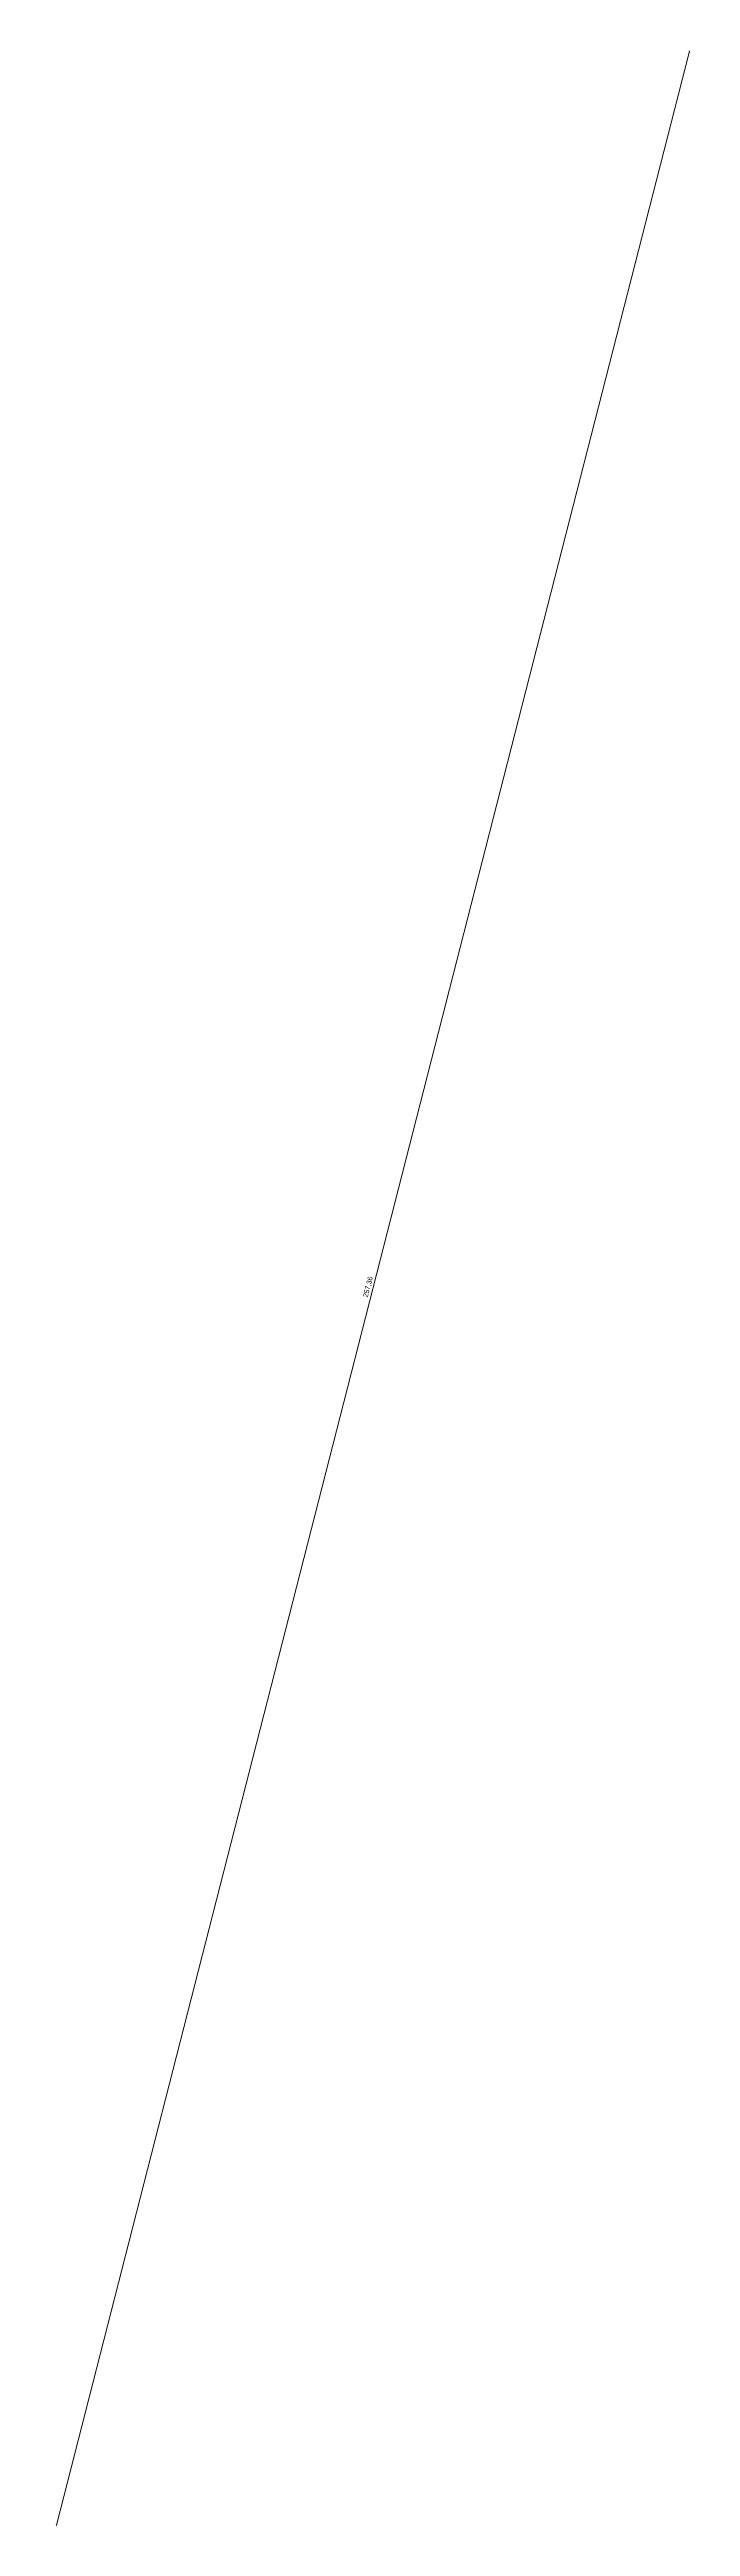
# Model space of a CAD drawing. Header units: inches. Extents: x -3368894 to 5148796, y 84 to 10864301.
# Drawn here: x 1071818.1 to 1071882.6, y 4201080.9 to 4201330.6 of the extents above; entities that cross this region are included whole.
import ezdxf

# ---------------------------------------------------------------- set-up
doc = ezdxf.new("R2010")
doc.units = ezdxf.units.IN
doc.header["$MEASUREMENT"] = 0
doc.layers.add('cm_quote', color=174, linetype='Continuous', lineweight=0)
doc.styles.get("Standard").update_dxf_attribs({"font": 'GOTHIC.TTF'})
doc.dimstyles.new('Quote 200', dxfattribs={"dimtxt": 0.5, "dimasz": 0.2, "dimexe": 1.25, "dimexo": 0.625, "dimgap": 0.2, "dimtad": 1, "dimzin": 1, "dimtxsty": 'Standard', "dimblk": 'ARCHTICK', "dimcen": 2.5, "dimse1": 1, "dimse2": 1, "dimazin": 0, "dimtfac": 1, "dimtmove": 0, "dimatfit": 3, "dimldrblk": 'NONE', "dimfxl": 1, "dimlwd": 0, "dimarcsym": 0})

# ---------------------------------------------------------------- blocks, each defined once
blk = doc.blocks.new('_ArchTick')
at = {"color": 0, "linetype": 'ByBlock', "const_width": 0.15}
blk.add_lwpolyline([(-0.5, -0.5), (0.5, 0.5)], dxfattribs=at)
blk = doc.blocks.new('*D85')
at = {"layer": 'cm_quote', "color": 0, "lineweight": 0, "transparency": 16777216}
blk.add_line((1071882.5, 4201330.41), (1071818.76, 4201081.07), dxfattribs=at)
at = {"layer": 'DEFPOINTS', "color": 0, "transparency": 16777216}
for p in [(1071881.82, 4201330.58), (1071818.08, 4201081.24), (1071818.76, 4201081.07)]:
    blk.add_point(p, dxfattribs=at)
at = {"layer": 'cm_quote', "color": 0, "lineweight": 0, "transparency": 16777216, "xscale": 0.2, "yscale": 0.2, "zscale": 0.2}
for p, rotation in [((1071882.5, 4201330.41), 75.6606272750494), ((1071818.76, 4201081.07), 255.6606272750494)]:
    blk.add_blockref('_ArchTick', p, dxfattribs=dict(at, rotation=rotation))
at = {"layer": 'cm_quote', "color": 0, "transparency": 16777216, "insert": (1071850.16, 4201205.86), "char_height": 0.5, "attachment_point": 5, "rotation": 75.6606}
blk.add_mtext('257,36', dxfattribs=at)
blk = doc.blocks.new('_None')

msp = doc.modelspace()

# ---------------------------------------------------------------- dimensions: what is measured, and where the dimension line sits
at = {"layer": 'cm_quote'}
dim = msp.add_aligned_dim(p1=(1071881.816, 4201330.583), p2=(1071818.077, 4201081.239), distance=0.701, dimstyle='Quote 200', dxfattribs=at)
dim.commit()
dim.dimension.update_dxf_attribs({"geometry": '*D85', "text_midpoint": (1071850.156, 4201205.857)})

doc.saveas('drawing.dxf')
